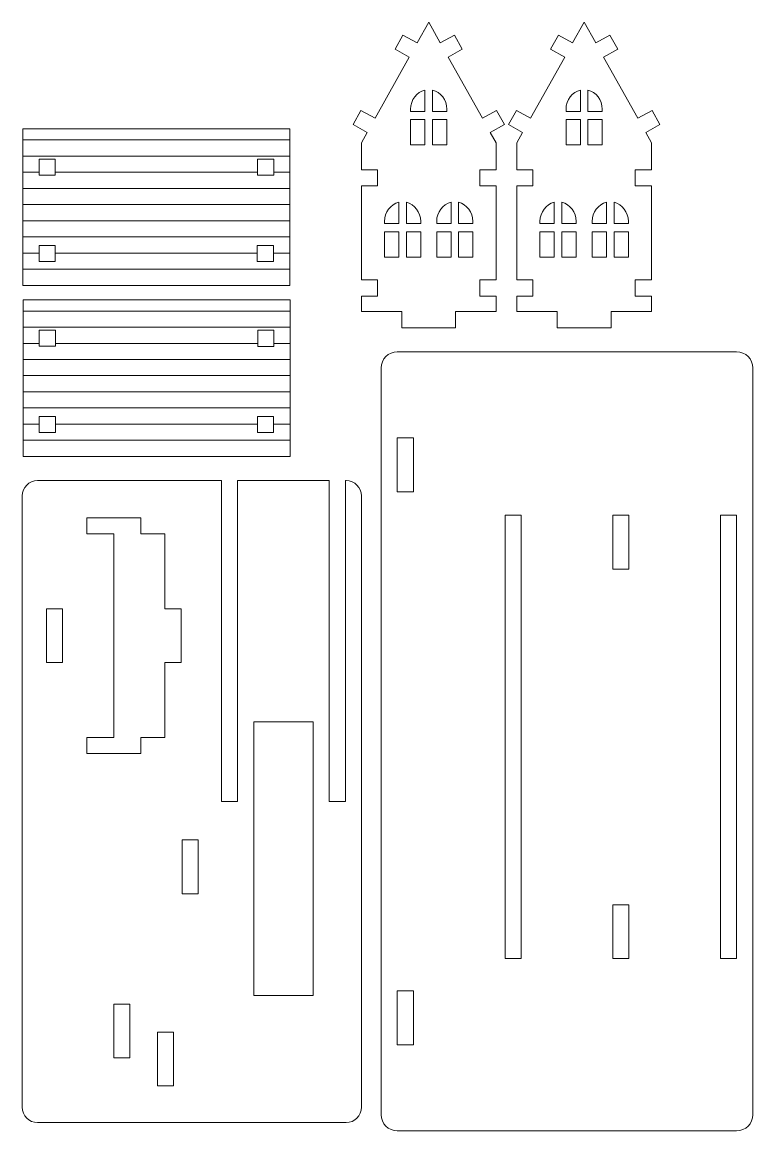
# Model space of a CAD drawing. Header units: centimetres. Extents: x -43.7 to 26.8, y -16.3 to 6.4.
# Drawn here: x 13.26 to 26.83, y -16.25 to 4.34 of the extents above; entities that cross this region are included whole.
import ezdxf

# ---------------------------------------------------------------- set-up
doc = ezdxf.new("R2010")
doc.units = ezdxf.units.CM
doc.header["$MEASUREMENT"] = 0
doc.layers.add('layer 1', color=7, linetype='Continuous')

msp = doc.modelspace()

# ---------------------------------------------------------------- linework, layer by layer
at = {"layer": 'layer 1', "color": 250, "lineweight": 9}
for points, knots in [([(20.30962, -1.03562), (20.30962, -1.03562), (19.55962, -1.03562), (19.55962, -1.03562), (19.55962, -1.03562), (19.55962, -1.03562), (19.55962, -0.7473), (19.55962, -0.7473), (19.55962, -0.7473), (19.55962, -0.7473), (19.85962, -0.7473), (19.85962, -0.7473), (19.85962, -0.7473), (19.85962, -0.7473), (19.85962, -0.4473), (19.85962, -0.4473), (19.85962, -0.4473), (19.85962, -0.4473), (19.55962, -0.4473), (19.55962, -0.4473), (19.55962, -0.4473), (19.55962, -0.4473), (19.55962, 1.30009), (19.55962, 1.30009), (19.55962, 1.30009), (19.55962, 1.30009), (19.85962, 1.30009), (19.85962, 1.30009), (19.85962, 1.30009), (19.85962, 1.30009), (19.85962, 1.60009), (19.85962, 1.60009), (19.85962, 1.60009), (19.85962, 1.60009), (19.55962, 1.60009), (19.55962, 1.60009), (19.55962, 1.60009), (19.55962, 1.60009), (19.55962, 2.10148), (19.55962, 2.10148), (19.55962, 2.10148), (19.55962, 2.10148), (19.66719, 2.29415), (19.66719, 2.29415), (19.66719, 2.29415), (19.66719, 2.29415), (19.40566, 2.43894), (19.40566, 2.43894), (19.40566, 2.43894), (19.40566, 2.43894), (19.55097, 2.7014), (19.55097, 2.7014), (19.55097, 2.7014), (19.55097, 2.7014), (19.8133, 2.55585), (19.8133, 2.55585), (19.8133, 2.55585), (19.8133, 2.55585), (20.44844, 3.69344), (20.44844, 3.69344), (20.44844, 3.69344), (20.44844, 3.69344), (20.18692, 3.83823), (20.18692, 3.83823), (20.18692, 3.83823), (20.18692, 3.83823), (20.33223, 4.10069), (20.33223, 4.10069), (20.33223, 4.10069), (20.33223, 4.10069), (20.59469, 3.95538), (20.59469, 3.95538), (20.59469, 3.95538), (20.59469, 3.95538), (20.80962, 4.34035), (20.80962, 4.34035), (20.80962, 4.34035), (20.80962, 4.34035), (21.02392, 3.95652), (21.02392, 3.95652), (21.02392, 3.95652), (21.02392, 3.95652), (21.28765, 4.10069), (21.28765, 4.10069), (21.28765, 4.10069), (21.28765, 4.10069), (21.43296, 3.83823), (21.43296, 3.83823), (21.43296, 3.83823), (21.43296, 3.83823), (21.17095, 3.69317), (21.17095, 3.69317), (21.17095, 3.69317), (21.17095, 3.69317), (21.80601, 2.55571), (21.80601, 2.55571), (21.80601, 2.55571), (21.80601, 2.55571), (22.06964, 2.7014), (22.06964, 2.7014), (22.06964, 2.7014), (22.06964, 2.7014), (22.21495, 2.43894), (22.21495, 2.43894), (22.21495, 2.43894), (22.21495, 2.43894), (21.95233, 2.29365), (21.95233, 2.29365), (21.95233, 2.29365), (21.95233, 2.29365), (22.05962, 2.10148), (22.05962, 2.10148), (22.05962, 2.10148), (22.05962, 2.10148), (22.05962, 1.60009), (22.05962, 1.60009), (22.05962, 1.60009), (22.05962, 1.60009), (21.75962, 1.60009), (21.75962, 1.60009), (21.75962, 1.60009), (21.75962, 1.60009), (21.75962, 1.30009), (21.75962, 1.30009), (21.75962, 1.30009), (21.75962, 1.30009), (22.05962, 1.30009), (22.05962, 1.30009), (22.05962, 1.30009), (22.05962, 1.30009), (22.05962, -0.4473), (22.05962, -0.4473), (22.05962, -0.4473), (22.05962, -0.4473), (21.75962, -0.4473), (21.75962, -0.4473), (21.75962, -0.4473), (21.75962, -0.4473), (21.75962, -0.7473), (21.75962, -0.7473), (21.75962, -0.7473), (21.75962, -0.7473), (22.05962, -0.7473), (22.05962, -0.7473), (22.05962, -0.7473), (22.05962, -0.7473), (22.05962, -1.03562), (22.05962, -1.03562), (22.05962, -1.03562), (22.05962, -1.03562), (21.30962, -1.03562), (21.30962, -1.03562), (21.30962, -1.03562), (21.30962, -1.03562), (21.30962, -1.33562), (21.30962, -1.33562), (21.30962, -1.33562), (21.30962, -1.33562), (20.30962, -1.33562), (20.30962, -1.33562), (20.30962, -1.33562), (20.30962, -1.33562), (20.30962, -1.03562), (20.30962, -1.03562)], [0, 0, 0, 0, 0.02380952, 0.02380952, 0.02380952, 0.02380952, 0.04761905, 0.04761905, 0.04761905, 0.04761905, 0.07142857, 0.07142857, 0.07142857, 0.07142857, 0.0952381, 0.0952381, 0.0952381, 0.0952381, 0.11904762, 0.11904762, 0.11904762, 0.11904762, 0.14285714, 0.14285714, 0.14285714, 0.14285714, 0.16666667, 0.16666667, 0.16666667, 0.16666667, 0.19047619, 0.19047619, 0.19047619, 0.19047619, 0.21428571, 0.21428571, 0.21428571, 0.21428571, 0.23809524, 0.23809524, 0.23809524, 0.23809524, 0.26190476, 0.26190476, 0.26190476, 0.26190476, 0.28571429, 0.28571429, 0.28571429, 0.28571429, 0.30952381, 0.30952381, 0.30952381, 0.30952381, 0.33333333, 0.33333333, 0.33333333, 0.33333333, 0.35714286, 0.35714286, 0.35714286, 0.35714286, 0.38095238, 0.38095238, 0.38095238, 0.38095238, 0.4047619, 0.4047619, 0.4047619, 0.4047619, 0.42857143, 0.42857143, 0.42857143, 0.42857143, 0.45238095, 0.45238095, 0.45238095, 0.45238095, 0.47619048, 0.47619048, 0.47619048, 0.47619048, 0.5, 0.5, 0.5, 0.5, 0.52380952, 0.52380952, 0.52380952, 0.52380952, 0.54761905, 0.54761905, 0.54761905, 0.54761905, 0.57142857, 0.57142857, 0.57142857, 0.57142857, 0.5952381, 0.5952381, 0.5952381, 0.5952381, 0.61904762, 0.61904762, 0.61904762, 0.61904762, 0.64285714, 0.64285714, 0.64285714, 0.64285714, 0.66666667, 0.66666667, 0.66666667, 0.66666667, 0.69047619, 0.69047619, 0.69047619, 0.69047619, 0.71428571, 0.71428571, 0.71428571, 0.71428571, 0.73809524, 0.73809524, 0.73809524, 0.73809524, 0.76190476, 0.76190476, 0.76190476, 0.76190476, 0.78571429, 0.78571429, 0.78571429, 0.78571429, 0.80952381, 0.80952381, 0.80952381, 0.80952381, 0.83333333, 0.83333333, 0.83333333, 0.83333333, 0.85714286, 0.85714286, 0.85714286, 0.85714286, 0.88095238, 0.88095238, 0.88095238, 0.88095238, 0.9047619, 0.9047619, 0.9047619, 0.9047619, 0.92857143, 0.92857143, 0.92857143, 0.92857143, 0.95238095, 0.95238095, 0.95238095, 0.95238095, 1, 1, 1, 1]), ([(23.19585, -1.03562), (23.19585, -1.03562), (22.44585, -1.03562), (22.44585, -1.03562), (22.44585, -1.03562), (22.44585, -1.03562), (22.44585, -0.7473), (22.44585, -0.7473), (22.44585, -0.7473), (22.44585, -0.7473), (22.74585, -0.7473), (22.74585, -0.7473), (22.74585, -0.7473), (22.74585, -0.7473), (22.74585, -0.4473), (22.74585, -0.4473), (22.74585, -0.4473), (22.74585, -0.4473), (22.44585, -0.4473), (22.44585, -0.4473), (22.44585, -0.4473), (22.44585, -0.4473), (22.44585, 1.30009), (22.44585, 1.30009), (22.44585, 1.30009), (22.44585, 1.30009), (22.74585, 1.30009), (22.74585, 1.30009), (22.74585, 1.30009), (22.74585, 1.30009), (22.74585, 1.60009), (22.74585, 1.60009), (22.74585, 1.60009), (22.74585, 1.60009), (22.44585, 1.60009), (22.44585, 1.60009), (22.44585, 1.60009), (22.44585, 1.60009), (22.44585, 2.10148), (22.44585, 2.10148), (22.44585, 2.10148), (22.44585, 2.10148), (22.55342, 2.29415), (22.55342, 2.29415), (22.55342, 2.29415), (22.55342, 2.29415), (22.29189, 2.43894), (22.29189, 2.43894), (22.29189, 2.43894), (22.29189, 2.43894), (22.4372, 2.7014), (22.4372, 2.7014), (22.4372, 2.7014), (22.4372, 2.7014), (22.69953, 2.55585), (22.69953, 2.55585), (22.69953, 2.55585), (22.69953, 2.55585), (23.33467, 3.69344), (23.33467, 3.69344), (23.33467, 3.69344), (23.33467, 3.69344), (23.07315, 3.83823), (23.07315, 3.83823), (23.07315, 3.83823), (23.07315, 3.83823), (23.21846, 4.10069), (23.21846, 4.10069), (23.21846, 4.10069), (23.21846, 4.10069), (23.48092, 3.95538), (23.48092, 3.95538), (23.48092, 3.95538), (23.48092, 3.95538), (23.69585, 4.34035), (23.69585, 4.34035), (23.69585, 4.34035), (23.69585, 4.34035), (23.91015, 3.95652), (23.91015, 3.95652), (23.91015, 3.95652), (23.91015, 3.95652), (24.17388, 4.10069), (24.17388, 4.10069), (24.17388, 4.10069), (24.17388, 4.10069), (24.31919, 3.83823), (24.31919, 3.83823), (24.31919, 3.83823), (24.31919, 3.83823), (24.05718, 3.69317), (24.05718, 3.69317), (24.05718, 3.69317), (24.05718, 3.69317), (24.69224, 2.55571), (24.69224, 2.55571), (24.69224, 2.55571), (24.69224, 2.55571), (24.95587, 2.7014), (24.95587, 2.7014), (24.95587, 2.7014), (24.95587, 2.7014), (25.10118, 2.43894), (25.10118, 2.43894), (25.10118, 2.43894), (25.10118, 2.43894), (24.83856, 2.29365), (24.83856, 2.29365), (24.83856, 2.29365), (24.83856, 2.29365), (24.94585, 2.10148), (24.94585, 2.10148), (24.94585, 2.10148), (24.94585, 2.10148), (24.94585, 1.60009), (24.94585, 1.60009), (24.94585, 1.60009), (24.94585, 1.60009), (24.64585, 1.60009), (24.64585, 1.60009), (24.64585, 1.60009), (24.64585, 1.60009), (24.64585, 1.30009), (24.64585, 1.30009), (24.64585, 1.30009), (24.64585, 1.30009), (24.94585, 1.30009), (24.94585, 1.30009), (24.94585, 1.30009), (24.94585, 1.30009), (24.94585, -0.4473), (24.94585, -0.4473), (24.94585, -0.4473), (24.94585, -0.4473), (24.64585, -0.4473), (24.64585, -0.4473), (24.64585, -0.4473), (24.64585, -0.4473), (24.64585, -0.7473), (24.64585, -0.7473), (24.64585, -0.7473), (24.64585, -0.7473), (24.94585, -0.7473), (24.94585, -0.7473), (24.94585, -0.7473), (24.94585, -0.7473), (24.94585, -1.03562), (24.94585, -1.03562), (24.94585, -1.03562), (24.94585, -1.03562), (24.19585, -1.03562), (24.19585, -1.03562), (24.19585, -1.03562), (24.19585, -1.03562), (24.19585, -1.33562), (24.19585, -1.33562), (24.19585, -1.33562), (24.19585, -1.33562), (23.19585, -1.33562), (23.19585, -1.33562), (23.19585, -1.33562), (23.19585, -1.33562), (23.19585, -1.03562), (23.19585, -1.03562)], [0, 0, 0, 0, 0.02380952, 0.02380952, 0.02380952, 0.02380952, 0.04761905, 0.04761905, 0.04761905, 0.04761905, 0.07142857, 0.07142857, 0.07142857, 0.07142857, 0.0952381, 0.0952381, 0.0952381, 0.0952381, 0.11904762, 0.11904762, 0.11904762, 0.11904762, 0.14285714, 0.14285714, 0.14285714, 0.14285714, 0.16666667, 0.16666667, 0.16666667, 0.16666667, 0.19047619, 0.19047619, 0.19047619, 0.19047619, 0.21428571, 0.21428571, 0.21428571, 0.21428571, 0.23809524, 0.23809524, 0.23809524, 0.23809524, 0.26190476, 0.26190476, 0.26190476, 0.26190476, 0.28571429, 0.28571429, 0.28571429, 0.28571429, 0.30952381, 0.30952381, 0.30952381, 0.30952381, 0.33333333, 0.33333333, 0.33333333, 0.33333333, 0.35714286, 0.35714286, 0.35714286, 0.35714286, 0.38095238, 0.38095238, 0.38095238, 0.38095238, 0.4047619, 0.4047619, 0.4047619, 0.4047619, 0.42857143, 0.42857143, 0.42857143, 0.42857143, 0.45238095, 0.45238095, 0.45238095, 0.45238095, 0.47619048, 0.47619048, 0.47619048, 0.47619048, 0.5, 0.5, 0.5, 0.5, 0.52380952, 0.52380952, 0.52380952, 0.52380952, 0.54761905, 0.54761905, 0.54761905, 0.54761905, 0.57142857, 0.57142857, 0.57142857, 0.57142857, 0.5952381, 0.5952381, 0.5952381, 0.5952381, 0.61904762, 0.61904762, 0.61904762, 0.61904762, 0.64285714, 0.64285714, 0.64285714, 0.64285714, 0.66666667, 0.66666667, 0.66666667, 0.66666667, 0.69047619, 0.69047619, 0.69047619, 0.69047619, 0.71428571, 0.71428571, 0.71428571, 0.71428571, 0.73809524, 0.73809524, 0.73809524, 0.73809524, 0.76190476, 0.76190476, 0.76190476, 0.76190476, 0.78571429, 0.78571429, 0.78571429, 0.78571429, 0.80952381, 0.80952381, 0.80952381, 0.80952381, 0.83333333, 0.83333333, 0.83333333, 0.83333333, 0.85714286, 0.85714286, 0.85714286, 0.85714286, 0.88095238, 0.88095238, 0.88095238, 0.88095238, 0.9047619, 0.9047619, 0.9047619, 0.9047619, 0.92857143, 0.92857143, 0.92857143, 0.92857143, 0.95238095, 0.95238095, 0.95238095, 0.95238095, 1, 1, 1, 1]), ([(20.73962, 3.07952), (20.5881, 3.04458), (20.4736, 2.89869), (20.4736, 2.72539), (20.4736, 2.72539), (20.4736, 2.72539), (20.4736, 2.68392), (20.4736, 2.68392), (20.4736, 2.68392), (20.4736, 2.68392), (20.73962, 2.68392), (20.73962, 2.68392), (20.73962, 2.68392), (20.73962, 2.68392), (20.73962, 3.07952), (20.73962, 3.07952)], [0, 0, 0, 0, 0.2, 0.2, 0.2, 0.2, 0.4, 0.4, 0.4, 0.4, 0.6, 0.6, 0.6, 0.6, 1, 1, 1, 1]), ([(21.14565, 2.68392), (21.14565, 2.68392), (21.14565, 2.72539), (21.14565, 2.72539), (21.14565, 2.72539), (21.14565, 2.89869), (21.03115, 3.04458), (20.87962, 3.07952), (20.87962, 3.07952), (20.87962, 3.07952), (20.87962, 2.68392), (20.87962, 2.68392), (20.87962, 2.68392), (20.87962, 2.68392), (21.14565, 2.68392), (21.14565, 2.68392)], [0, 0, 0, 0, 0.2, 0.2, 0.2, 0.2, 0.4, 0.4, 0.4, 0.4, 0.6, 0.6, 0.6, 0.6, 1, 1, 1, 1]), ([(23.62585, 3.07952), (23.47433, 3.04458), (23.35983, 2.89869), (23.35983, 2.72539), (23.35983, 2.72539), (23.35983, 2.72539), (23.35983, 2.68392), (23.35983, 2.68392), (23.35983, 2.68392), (23.35983, 2.68392), (23.62585, 2.68392), (23.62585, 2.68392), (23.62585, 2.68392), (23.62585, 2.68392), (23.62585, 3.07952), (23.62585, 3.07952)], [0, 0, 0, 0, 0.2, 0.2, 0.2, 0.2, 0.4, 0.4, 0.4, 0.4, 0.6, 0.6, 0.6, 0.6, 1, 1, 1, 1]), ([(24.03188, 2.68392), (24.03188, 2.68392), (24.03188, 2.72539), (24.03188, 2.72539), (24.03188, 2.72539), (24.03188, 2.89869), (23.91738, 3.04458), (23.76585, 3.07952), (23.76585, 3.07952), (23.76585, 3.07952), (23.76585, 2.68392), (23.76585, 2.68392), (23.76585, 2.68392), (23.76585, 2.68392), (24.03188, 2.68392), (24.03188, 2.68392)], [0, 0, 0, 0, 0.2, 0.2, 0.2, 0.2, 0.4, 0.4, 0.4, 0.4, 0.6, 0.6, 0.6, 0.6, 1, 1, 1, 1]), ([(20.4736, 2.53307), (20.4736, 2.53307), (20.4736, 2.0611), (20.4736, 2.0611), (20.4736, 2.0611), (20.4736, 2.0611), (20.73962, 2.0611), (20.73962, 2.0611), (20.73962, 2.0611), (20.73962, 2.0611), (20.73962, 2.53307), (20.73962, 2.53307), (20.73962, 2.53307), (20.73962, 2.53307), (20.4736, 2.53307), (20.4736, 2.53307)], [0, 0, 0, 0, 0.2, 0.2, 0.2, 0.2, 0.4, 0.4, 0.4, 0.4, 0.6, 0.6, 0.6, 0.6, 1, 1, 1, 1]), ([(20.87962, 2.0611), (20.87962, 2.0611), (21.14565, 2.0611), (21.14565, 2.0611), (21.14565, 2.0611), (21.14565, 2.0611), (21.14565, 2.53307), (21.14565, 2.53307), (21.14565, 2.53307), (21.14565, 2.53307), (20.87962, 2.53307), (20.87962, 2.53307), (20.87962, 2.53307), (20.87962, 2.53307), (20.87962, 2.0611), (20.87962, 2.0611)], [0, 0, 0, 0, 0.2, 0.2, 0.2, 0.2, 0.4, 0.4, 0.4, 0.4, 0.6, 0.6, 0.6, 0.6, 1, 1, 1, 1]), ([(23.35983, 2.53307), (23.35983, 2.53307), (23.35983, 2.0611), (23.35983, 2.0611), (23.35983, 2.0611), (23.35983, 2.0611), (23.62585, 2.0611), (23.62585, 2.0611), (23.62585, 2.0611), (23.62585, 2.0611), (23.62585, 2.53307), (23.62585, 2.53307), (23.62585, 2.53307), (23.62585, 2.53307), (23.35983, 2.53307), (23.35983, 2.53307)], [0, 0, 0, 0, 0.2, 0.2, 0.2, 0.2, 0.4, 0.4, 0.4, 0.4, 0.6, 0.6, 0.6, 0.6, 1, 1, 1, 1]), ([(23.76585, 2.0611), (23.76585, 2.0611), (24.03188, 2.0611), (24.03188, 2.0611), (24.03188, 2.0611), (24.03188, 2.0611), (24.03188, 2.53307), (24.03188, 2.53307), (24.03188, 2.53307), (24.03188, 2.53307), (23.76585, 2.53307), (23.76585, 2.53307), (23.76585, 2.53307), (23.76585, 2.53307), (23.76585, 2.0611), (23.76585, 2.0611)], [0, 0, 0, 0, 0.2, 0.2, 0.2, 0.2, 0.4, 0.4, 0.4, 0.4, 0.6, 0.6, 0.6, 0.6, 1, 1, 1, 1]), ([(13.27713, 2.36059), (13.27713, 2.36059), (18.23232, 2.36059), (18.23232, 2.36059), (18.23232, 2.36059), (18.23232, 2.36059), (18.23229, -0.54789), (18.23229, -0.54789), (18.23229, -0.54789), (18.23229, -0.54789), (13.2771, -0.54789), (13.2771, -0.54789), (13.2771, -0.54789), (13.2771, -0.54789), (13.27713, 2.36059), (13.27713, 2.36059)], [0, 0, 0, 0, 0.2, 0.2, 0.2, 0.2, 0.4, 0.4, 0.4, 0.4, 0.6, 0.6, 0.6, 0.6, 1, 1, 1, 1]), ([(13.8771, 1.49736), (13.8771, 1.49736), (13.5771, 1.49736), (13.5771, 1.49736), (13.5771, 1.49736), (13.5771, 1.49736), (13.5771, 1.79736), (13.5771, 1.79736), (13.5771, 1.79736), (13.5771, 1.79736), (13.8771, 1.79736), (13.8771, 1.79736), (13.8771, 1.79736), (13.8771, 1.79736), (13.8771, 1.49736), (13.8771, 1.49736)], [0, 0, 0, 0, 0.2, 0.2, 0.2, 0.2, 0.4, 0.4, 0.4, 0.4, 0.6, 0.6, 0.6, 0.6, 1, 1, 1, 1]), ([(17.93431, 1.4963), (17.93431, 1.4963), (17.63431, 1.4963), (17.63431, 1.4963), (17.63431, 1.4963), (17.63431, 1.4963), (17.63431, 1.7963), (17.63431, 1.7963), (17.63431, 1.7963), (17.63431, 1.7963), (17.93431, 1.7963), (17.93431, 1.7963), (17.93431, 1.7963), (17.93431, 1.7963), (17.93431, 1.4963), (17.93431, 1.4963)], [0, 0, 0, 0, 0.2, 0.2, 0.2, 0.2, 0.4, 0.4, 0.4, 0.4, 0.6, 0.6, 0.6, 0.6, 1, 1, 1, 1]), ([(20.25525, 0.99467), (20.10373, 0.95973), (19.98923, 0.81384), (19.98923, 0.64054), (19.98923, 0.64054), (19.98923, 0.64054), (19.98923, 0.59907), (19.98923, 0.59907), (19.98923, 0.59907), (19.98923, 0.59907), (20.25525, 0.59907), (20.25525, 0.59907), (20.25525, 0.59907), (20.25525, 0.59907), (20.25525, 0.99467), (20.25525, 0.99467)], [0, 0, 0, 0, 0.2, 0.2, 0.2, 0.2, 0.4, 0.4, 0.4, 0.4, 0.6, 0.6, 0.6, 0.6, 1, 1, 1, 1]), ([(20.66128, 0.59907), (20.66128, 0.59907), (20.66128, 0.64054), (20.66128, 0.64054), (20.66128, 0.64054), (20.66128, 0.81384), (20.54678, 0.95973), (20.39525, 0.99467), (20.39525, 0.99467), (20.39525, 0.99467), (20.39525, 0.59907), (20.39525, 0.59907), (20.39525, 0.59907), (20.39525, 0.59907), (20.66128, 0.59907), (20.66128, 0.59907)], [0, 0, 0, 0, 0.2, 0.2, 0.2, 0.2, 0.4, 0.4, 0.4, 0.4, 0.6, 0.6, 0.6, 0.6, 1, 1, 1, 1]), ([(21.22398, 0.99467), (21.07246, 0.95973), (20.95796, 0.81384), (20.95796, 0.64054), (20.95796, 0.64054), (20.95796, 0.64054), (20.95796, 0.59907), (20.95796, 0.59907), (20.95796, 0.59907), (20.95796, 0.59907), (21.22398, 0.59907), (21.22398, 0.59907), (21.22398, 0.59907), (21.22398, 0.59907), (21.22398, 0.99467), (21.22398, 0.99467)], [0, 0, 0, 0, 0.2, 0.2, 0.2, 0.2, 0.4, 0.4, 0.4, 0.4, 0.6, 0.6, 0.6, 0.6, 1, 1, 1, 1]), ([(21.63001, 0.59907), (21.63001, 0.59907), (21.63001, 0.64054), (21.63001, 0.64054), (21.63001, 0.64054), (21.63001, 0.81384), (21.51551, 0.95973), (21.36398, 0.99467), (21.36398, 0.99467), (21.36398, 0.99467), (21.36398, 0.59907), (21.36398, 0.59907), (21.36398, 0.59907), (21.36398, 0.59907), (21.63001, 0.59907), (21.63001, 0.59907)], [0, 0, 0, 0, 0.2, 0.2, 0.2, 0.2, 0.4, 0.4, 0.4, 0.4, 0.6, 0.6, 0.6, 0.6, 1, 1, 1, 1]), ([(23.14148, 0.99467), (22.98996, 0.95973), (22.87546, 0.81384), (22.87546, 0.64054), (22.87546, 0.64054), (22.87546, 0.64054), (22.87546, 0.59907), (22.87546, 0.59907), (22.87546, 0.59907), (22.87546, 0.59907), (23.14148, 0.59907), (23.14148, 0.59907), (23.14148, 0.59907), (23.14148, 0.59907), (23.14148, 0.99467), (23.14148, 0.99467)], [0, 0, 0, 0, 0.2, 0.2, 0.2, 0.2, 0.4, 0.4, 0.4, 0.4, 0.6, 0.6, 0.6, 0.6, 1, 1, 1, 1]), ([(23.54751, 0.59907), (23.54751, 0.59907), (23.54751, 0.64054), (23.54751, 0.64054), (23.54751, 0.64054), (23.54751, 0.81384), (23.43301, 0.95973), (23.28148, 0.99467), (23.28148, 0.99467), (23.28148, 0.99467), (23.28148, 0.59907), (23.28148, 0.59907), (23.28148, 0.59907), (23.28148, 0.59907), (23.54751, 0.59907), (23.54751, 0.59907)], [0, 0, 0, 0, 0.2, 0.2, 0.2, 0.2, 0.4, 0.4, 0.4, 0.4, 0.6, 0.6, 0.6, 0.6, 1, 1, 1, 1]), ([(24.11021, 0.99467), (23.95869, 0.95973), (23.84419, 0.81384), (23.84419, 0.64054), (23.84419, 0.64054), (23.84419, 0.64054), (23.84419, 0.59907), (23.84419, 0.59907), (23.84419, 0.59907), (23.84419, 0.59907), (24.11021, 0.59907), (24.11021, 0.59907), (24.11021, 0.59907), (24.11021, 0.59907), (24.11021, 0.99467), (24.11021, 0.99467)], [0, 0, 0, 0, 0.2, 0.2, 0.2, 0.2, 0.4, 0.4, 0.4, 0.4, 0.6, 0.6, 0.6, 0.6, 1, 1, 1, 1]), ([(24.51624, 0.59907), (24.51624, 0.59907), (24.51624, 0.64054), (24.51624, 0.64054), (24.51624, 0.64054), (24.51624, 0.81384), (24.40174, 0.95973), (24.25021, 0.99467), (24.25021, 0.99467), (24.25021, 0.99467), (24.25021, 0.59907), (24.25021, 0.59907), (24.25021, 0.59907), (24.25021, 0.59907), (24.51624, 0.59907), (24.51624, 0.59907)], [0, 0, 0, 0, 0.2, 0.2, 0.2, 0.2, 0.4, 0.4, 0.4, 0.4, 0.6, 0.6, 0.6, 0.6, 1, 1, 1, 1]), ([(19.98923, 0.44822), (19.98923, 0.44822), (19.98923, -0.02375), (19.98923, -0.02375), (19.98923, -0.02375), (19.98923, -0.02375), (20.25525, -0.02375), (20.25525, -0.02375), (20.25525, -0.02375), (20.25525, -0.02375), (20.25525, 0.44822), (20.25525, 0.44822), (20.25525, 0.44822), (20.25525, 0.44822), (19.98923, 0.44822), (19.98923, 0.44822)], [0, 0, 0, 0, 0.2, 0.2, 0.2, 0.2, 0.4, 0.4, 0.4, 0.4, 0.6, 0.6, 0.6, 0.6, 1, 1, 1, 1]), ([(20.39525, -0.02375), (20.39525, -0.02375), (20.66128, -0.02375), (20.66128, -0.02375), (20.66128, -0.02375), (20.66128, -0.02375), (20.66128, 0.44822), (20.66128, 0.44822), (20.66128, 0.44822), (20.66128, 0.44822), (20.39525, 0.44822), (20.39525, 0.44822), (20.39525, 0.44822), (20.39525, 0.44822), (20.39525, -0.02375), (20.39525, -0.02375)], [0, 0, 0, 0, 0.2, 0.2, 0.2, 0.2, 0.4, 0.4, 0.4, 0.4, 0.6, 0.6, 0.6, 0.6, 1, 1, 1, 1]), ([(20.95796, 0.44822), (20.95796, 0.44822), (20.95796, -0.02375), (20.95796, -0.02375), (20.95796, -0.02375), (20.95796, -0.02375), (21.22398, -0.02375), (21.22398, -0.02375), (21.22398, -0.02375), (21.22398, -0.02375), (21.22398, 0.44822), (21.22398, 0.44822), (21.22398, 0.44822), (21.22398, 0.44822), (20.95796, 0.44822), (20.95796, 0.44822)], [0, 0, 0, 0, 0.2, 0.2, 0.2, 0.2, 0.4, 0.4, 0.4, 0.4, 0.6, 0.6, 0.6, 0.6, 1, 1, 1, 1]), ([(21.36398, -0.02375), (21.36398, -0.02375), (21.63001, -0.02375), (21.63001, -0.02375), (21.63001, -0.02375), (21.63001, -0.02375), (21.63001, 0.44822), (21.63001, 0.44822), (21.63001, 0.44822), (21.63001, 0.44822), (21.36398, 0.44822), (21.36398, 0.44822), (21.36398, 0.44822), (21.36398, 0.44822), (21.36398, -0.02375), (21.36398, -0.02375)], [0, 0, 0, 0, 0.2, 0.2, 0.2, 0.2, 0.4, 0.4, 0.4, 0.4, 0.6, 0.6, 0.6, 0.6, 1, 1, 1, 1]), ([(22.87546, 0.44822), (22.87546, 0.44822), (22.87546, -0.02375), (22.87546, -0.02375), (22.87546, -0.02375), (22.87546, -0.02375), (23.14148, -0.02375), (23.14148, -0.02375), (23.14148, -0.02375), (23.14148, -0.02375), (23.14148, 0.44822), (23.14148, 0.44822), (23.14148, 0.44822), (23.14148, 0.44822), (22.87546, 0.44822), (22.87546, 0.44822)], [0, 0, 0, 0, 0.2, 0.2, 0.2, 0.2, 0.4, 0.4, 0.4, 0.4, 0.6, 0.6, 0.6, 0.6, 1, 1, 1, 1]), ([(23.28148, -0.02375), (23.28148, -0.02375), (23.54751, -0.02375), (23.54751, -0.02375), (23.54751, -0.02375), (23.54751, -0.02375), (23.54751, 0.44822), (23.54751, 0.44822), (23.54751, 0.44822), (23.54751, 0.44822), (23.28148, 0.44822), (23.28148, 0.44822), (23.28148, 0.44822), (23.28148, 0.44822), (23.28148, -0.02375), (23.28148, -0.02375)], [0, 0, 0, 0, 0.2, 0.2, 0.2, 0.2, 0.4, 0.4, 0.4, 0.4, 0.6, 0.6, 0.6, 0.6, 1, 1, 1, 1]), ([(23.84419, 0.44822), (23.84419, 0.44822), (23.84419, -0.02375), (23.84419, -0.02375), (23.84419, -0.02375), (23.84419, -0.02375), (24.11021, -0.02375), (24.11021, -0.02375), (24.11021, -0.02375), (24.11021, -0.02375), (24.11021, 0.44822), (24.11021, 0.44822), (24.11021, 0.44822), (24.11021, 0.44822), (23.84419, 0.44822), (23.84419, 0.44822)], [0, 0, 0, 0, 0.2, 0.2, 0.2, 0.2, 0.4, 0.4, 0.4, 0.4, 0.6, 0.6, 0.6, 0.6, 1, 1, 1, 1]), ([(24.25021, -0.02375), (24.25021, -0.02375), (24.51624, -0.02375), (24.51624, -0.02375), (24.51624, -0.02375), (24.51624, -0.02375), (24.51624, 0.44822), (24.51624, 0.44822), (24.51624, 0.44822), (24.51624, 0.44822), (24.25021, 0.44822), (24.25021, 0.44822), (24.25021, 0.44822), (24.25021, 0.44822), (24.25021, -0.02375), (24.25021, -0.02375)], [0, 0, 0, 0, 0.2, 0.2, 0.2, 0.2, 0.4, 0.4, 0.4, 0.4, 0.6, 0.6, 0.6, 0.6, 1, 1, 1, 1]), ([(13.87708, -0.10561), (13.87708, -0.10561), (13.57708, -0.10561), (13.57708, -0.10561), (13.57708, -0.10561), (13.57708, -0.10561), (13.57708, 0.19439), (13.57708, 0.19439), (13.57708, 0.19439), (13.57708, 0.19439), (13.87708, 0.19439), (13.87708, 0.19439), (13.87708, 0.19439), (13.87708, 0.19439), (13.87708, -0.10561), (13.87708, -0.10561)], [0, 0, 0, 0, 0.2, 0.2, 0.2, 0.2, 0.4, 0.4, 0.4, 0.4, 0.6, 0.6, 0.6, 0.6, 1, 1, 1, 1]), ([(17.92618, -0.10667), (17.92618, -0.10667), (17.62618, -0.10667), (17.62618, -0.10667), (17.62618, -0.10667), (17.62618, -0.10667), (17.62618, 0.19333), (17.62618, 0.19333), (17.62618, 0.19333), (17.62618, 0.19333), (17.92618, 0.19333), (17.92618, 0.19333), (17.92618, 0.19333), (17.92618, 0.19333), (17.92618, -0.10667), (17.92618, -0.10667)], [0, 0, 0, 0, 0.2, 0.2, 0.2, 0.2, 0.4, 0.4, 0.4, 0.4, 0.6, 0.6, 0.6, 0.6, 1, 1, 1, 1]), ([(13.27974, -0.81659), (13.27974, -0.81659), (18.23493, -0.81659), (18.23493, -0.81659), (18.23493, -0.81659), (18.23493, -0.81659), (18.2349, -3.72507), (18.2349, -3.72507), (18.2349, -3.72507), (18.2349, -3.72507), (13.27971, -3.72507), (13.27971, -3.72507), (13.27971, -3.72507), (13.27971, -3.72507), (13.27974, -0.81659), (13.27974, -0.81659)], [0, 0, 0, 0, 0.2, 0.2, 0.2, 0.2, 0.4, 0.4, 0.4, 0.4, 0.6, 0.6, 0.6, 0.6, 1, 1, 1, 1]), ([(13.87971, -1.67982), (13.87971, -1.67982), (13.57971, -1.67982), (13.57971, -1.67982), (13.57971, -1.67982), (13.57971, -1.67982), (13.57971, -1.37982), (13.57971, -1.37982), (13.57971, -1.37982), (13.57971, -1.37982), (13.87971, -1.37982), (13.87971, -1.37982), (13.87971, -1.37982), (13.87971, -1.37982), (13.87971, -1.67982), (13.87971, -1.67982)], [0, 0, 0, 0, 0.2, 0.2, 0.2, 0.2, 0.4, 0.4, 0.4, 0.4, 0.6, 0.6, 0.6, 0.6, 1, 1, 1, 1]), ([(17.93692, -1.68088), (17.93692, -1.68088), (17.63692, -1.68088), (17.63692, -1.68088), (17.63692, -1.68088), (17.63692, -1.68088), (17.63692, -1.38088), (17.63692, -1.38088), (17.63692, -1.38088), (17.63692, -1.38088), (17.93692, -1.38088), (17.93692, -1.38088), (17.93692, -1.38088), (17.93692, -1.38088), (17.93692, -1.68088), (17.93692, -1.68088)], [0, 0, 0, 0, 0.2, 0.2, 0.2, 0.2, 0.4, 0.4, 0.4, 0.4, 0.6, 0.6, 0.6, 0.6, 1, 1, 1, 1]), ([(26.82721, -2.08264), (26.82721, -2.08264), (26.82721, -15.9517), (26.82721, -15.9517), (26.82721, -15.9517), (26.82721, -16.1167), (26.6922, -16.2517), (26.52722, -16.2517), (26.52722, -16.2517), (26.52722, -16.2517), (20.2272, -16.2517), (20.2272, -16.2517), (20.2272, -16.2517), (20.06222, -16.2517), (19.92721, -16.1167), (19.92721, -15.9517), (19.92721, -15.9517), (19.92721, -15.9517), (19.92721, -2.08264), (19.92721, -2.08264), (19.92721, -2.08264), (19.92721, -1.91764), (20.06222, -1.78264), (20.2272, -1.78264), (20.2272, -1.78264), (20.2272, -1.78264), (26.52722, -1.78264), (26.52722, -1.78264), (26.52722, -1.78264), (26.6922, -1.78264), (26.82721, -1.91764), (26.82721, -2.08264)], [0, 0, 0, 0, 0.11111111, 0.11111111, 0.11111111, 0.11111111, 0.22222222, 0.22222222, 0.22222222, 0.22222222, 0.33333333, 0.33333333, 0.33333333, 0.33333333, 0.44444444, 0.44444444, 0.44444444, 0.44444444, 0.55555556, 0.55555556, 0.55555556, 0.55555556, 0.66666667, 0.66666667, 0.66666667, 0.66666667, 0.77777778, 0.77777778, 0.77777778, 0.77777778, 1, 1, 1, 1]), ([(13.87969, -3.28279), (13.87969, -3.28279), (13.57969, -3.28279), (13.57969, -3.28279), (13.57969, -3.28279), (13.57969, -3.28279), (13.57969, -2.98279), (13.57969, -2.98279), (13.57969, -2.98279), (13.57969, -2.98279), (13.87969, -2.98279), (13.87969, -2.98279), (13.87969, -2.98279), (13.87969, -2.98279), (13.87969, -3.28279), (13.87969, -3.28279)], [0, 0, 0, 0, 0.2, 0.2, 0.2, 0.2, 0.4, 0.4, 0.4, 0.4, 0.6, 0.6, 0.6, 0.6, 1, 1, 1, 1]), ([(17.92879, -3.28385), (17.92879, -3.28385), (17.62879, -3.28385), (17.62879, -3.28385), (17.62879, -3.28385), (17.62879, -3.28385), (17.62879, -2.98385), (17.62879, -2.98385), (17.62879, -2.98385), (17.62879, -2.98385), (17.92879, -2.98385), (17.92879, -2.98385), (17.92879, -2.98385), (17.92879, -2.98385), (17.92879, -3.28385), (17.92879, -3.28385)], [0, 0, 0, 0, 0.2, 0.2, 0.2, 0.2, 0.4, 0.4, 0.4, 0.4, 0.6, 0.6, 0.6, 0.6, 1, 1, 1, 1]), ([(20.52721, -3.38264), (20.52721, -3.38264), (20.52721, -4.38264), (20.52721, -4.38264), (20.52721, -4.38264), (20.52721, -4.38264), (20.22721, -4.38264), (20.22721, -4.38264), (20.22721, -4.38264), (20.22721, -4.38264), (20.22721, -3.38264), (20.22721, -3.38264), (20.22721, -3.38264), (20.22721, -3.38264), (20.52721, -3.38264), (20.52721, -3.38264)], [0, 0, 0, 0, 0.2, 0.2, 0.2, 0.2, 0.4, 0.4, 0.4, 0.4, 0.6, 0.6, 0.6, 0.6, 1, 1, 1, 1]), ([(19.26277, -4.17305), (19.26277, -4.17305), (19.27641, -4.17305), (19.27641, -4.17305), (19.27641, -4.17305), (19.43391, -4.17305), (19.56277, -4.30191), (19.56277, -4.45941), (19.56277, -4.45941), (19.56277, -4.45941), (19.56277, -15.81174), (19.56277, -15.81174), (19.56277, -15.81174), (19.56277, -15.96924), (19.43391, -16.0981), (19.27641, -16.0981), (19.27641, -16.0981), (19.27641, -16.0981), (13.54913, -16.0981), (13.54913, -16.0981), (13.54913, -16.0981), (13.39163, -16.0981), (13.26277, -15.96924), (13.26277, -15.81174), (13.26277, -15.81174), (13.26277, -15.81174), (13.26277, -4.45941), (13.26277, -4.45941), (13.26277, -4.45941), (13.26277, -4.30191), (13.39163, -4.17305), (13.54913, -4.17305), (13.54913, -4.17305), (13.54913, -4.17305), (16.96277, -4.17305), (16.96277, -4.17305), (16.96277, -4.17305), (16.96277, -4.17305), (16.96277, -10.13557), (16.96277, -10.13557), (16.96277, -10.13557), (16.96277, -10.13557), (17.26277, -10.13557), (17.26277, -10.13557), (17.26277, -10.13557), (17.26277, -10.13557), (17.26277, -4.17305), (17.26277, -4.17305), (17.26277, -4.17305), (17.26277, -4.17305), (18.96277, -4.17305), (18.96277, -4.17305), (18.96277, -4.17305), (18.96277, -4.17305), (18.96277, -10.13557), (18.96277, -10.13557), (18.96277, -10.13557), (18.96277, -10.13557), (19.26277, -10.13557), (19.26277, -10.13557), (19.26277, -10.13557), (19.26277, -10.13557), (19.26277, -4.17305), (19.26277, -4.17305)], [0, 0, 0, 0, 0.05882353, 0.05882353, 0.05882353, 0.05882353, 0.11764706, 0.11764706, 0.11764706, 0.11764706, 0.17647059, 0.17647059, 0.17647059, 0.17647059, 0.23529412, 0.23529412, 0.23529412, 0.23529412, 0.29411765, 0.29411765, 0.29411765, 0.29411765, 0.35294118, 0.35294118, 0.35294118, 0.35294118, 0.41176471, 0.41176471, 0.41176471, 0.41176471, 0.47058824, 0.47058824, 0.47058824, 0.47058824, 0.52941176, 0.52941176, 0.52941176, 0.52941176, 0.58823529, 0.58823529, 0.58823529, 0.58823529, 0.64705882, 0.64705882, 0.64705882, 0.64705882, 0.70588235, 0.70588235, 0.70588235, 0.70588235, 0.76470588, 0.76470588, 0.76470588, 0.76470588, 0.82352941, 0.82352941, 0.82352941, 0.82352941, 0.88235294, 0.88235294, 0.88235294, 0.88235294, 1, 1, 1, 1]), ([(14.96277, -5.16302), (14.96277, -5.16302), (14.46277, -5.16302), (14.46277, -5.16302), (14.46277, -5.16302), (14.46277, -5.16302), (14.46277, -4.86302), (14.46277, -4.86302), (14.46277, -4.86302), (14.46277, -4.86302), (15.46277, -4.86302), (15.46277, -4.86302), (15.46277, -4.86302), (15.46277, -4.86302), (15.46277, -5.16302), (15.46277, -5.16302), (15.46277, -5.16302), (15.46277, -5.16302), (15.9128, -5.16302), (15.9128, -5.16302), (15.9128, -5.16302), (15.9128, -5.16302), (15.9128, -6.55371), (15.9128, -6.55371), (15.9128, -6.55371), (15.9128, -6.55371), (16.2128, -6.55371), (16.2128, -6.55371), (16.2128, -6.55371), (16.2128, -6.55371), (16.2128, -7.55371), (16.2128, -7.55371), (16.2128, -7.55371), (16.2128, -7.55371), (15.9128, -7.55371), (15.9128, -7.55371), (15.9128, -7.55371), (15.9128, -7.55371), (15.9128, -8.94452), (15.9128, -8.94452), (15.9128, -8.94452), (15.9128, -8.94452), (15.46277, -8.94452), (15.46277, -8.94452), (15.46277, -8.94452), (15.46277, -8.94452), (15.46277, -9.24452), (15.46277, -9.24452), (15.46277, -9.24452), (15.46277, -9.24452), (14.46277, -9.24452), (14.46277, -9.24452), (14.46277, -9.24452), (14.46277, -9.24452), (14.46277, -8.94452), (14.46277, -8.94452), (14.46277, -8.94452), (14.46277, -8.94452), (14.96277, -8.94452), (14.96277, -8.94452), (14.96277, -8.94452), (14.96277, -8.94452), (14.96277, -5.16302), (14.96277, -5.16302)], [0, 0, 0, 0, 0.05882353, 0.05882353, 0.05882353, 0.05882353, 0.11764706, 0.11764706, 0.11764706, 0.11764706, 0.17647059, 0.17647059, 0.17647059, 0.17647059, 0.23529412, 0.23529412, 0.23529412, 0.23529412, 0.29411765, 0.29411765, 0.29411765, 0.29411765, 0.35294118, 0.35294118, 0.35294118, 0.35294118, 0.41176471, 0.41176471, 0.41176471, 0.41176471, 0.47058824, 0.47058824, 0.47058824, 0.47058824, 0.52941176, 0.52941176, 0.52941176, 0.52941176, 0.58823529, 0.58823529, 0.58823529, 0.58823529, 0.64705882, 0.64705882, 0.64705882, 0.64705882, 0.70588235, 0.70588235, 0.70588235, 0.70588235, 0.76470588, 0.76470588, 0.76470588, 0.76470588, 0.82352941, 0.82352941, 0.82352941, 0.82352941, 0.88235294, 0.88235294, 0.88235294, 0.88235294, 1, 1, 1, 1]), ([(22.52721, -4.8167), (22.52721, -4.8167), (22.52721, -13.05341), (22.52721, -13.05341), (22.52721, -13.05341), (22.52721, -13.05341), (22.22721, -13.05341), (22.22721, -13.05341), (22.22721, -13.05341), (22.22721, -13.05341), (22.22721, -4.8167), (22.22721, -4.8167), (22.22721, -4.8167), (22.22721, -4.8167), (22.52721, -4.8167), (22.52721, -4.8167)], [0, 0, 0, 0, 0.2, 0.2, 0.2, 0.2, 0.4, 0.4, 0.4, 0.4, 0.6, 0.6, 0.6, 0.6, 1, 1, 1, 1]), ([(24.52721, -4.8167), (24.52721, -4.8167), (24.52721, -5.8167), (24.52721, -5.8167), (24.52721, -5.8167), (24.52721, -5.8167), (24.22721, -5.8167), (24.22721, -5.8167), (24.22721, -5.8167), (24.22721, -5.8167), (24.22721, -4.8167), (24.22721, -4.8167), (24.22721, -4.8167), (24.22721, -4.8167), (24.52721, -4.8167), (24.52721, -4.8167)], [0, 0, 0, 0, 0.2, 0.2, 0.2, 0.2, 0.4, 0.4, 0.4, 0.4, 0.6, 0.6, 0.6, 0.6, 1, 1, 1, 1]), ([(26.52721, -4.8167), (26.52721, -4.8167), (26.52721, -13.05341), (26.52721, -13.05341), (26.52721, -13.05341), (26.52721, -13.05341), (26.22721, -13.05341), (26.22721, -13.05341), (26.22721, -13.05341), (26.22721, -13.05341), (26.22721, -4.8167), (26.22721, -4.8167), (26.22721, -4.8167), (26.22721, -4.8167), (26.52721, -4.8167), (26.52721, -4.8167)], [0, 0, 0, 0, 0.2, 0.2, 0.2, 0.2, 0.4, 0.4, 0.4, 0.4, 0.6, 0.6, 0.6, 0.6, 1, 1, 1, 1]), ([(14.0128, -6.55371), (14.0128, -6.55371), (14.0128, -7.55371), (14.0128, -7.55371), (14.0128, -7.55371), (14.0128, -7.55371), (13.7128, -7.55371), (13.7128, -7.55371), (13.7128, -7.55371), (13.7128, -7.55371), (13.7128, -6.55371), (13.7128, -6.55371), (13.7128, -6.55371), (13.7128, -6.55371), (14.0128, -6.55371), (14.0128, -6.55371)], [0, 0, 0, 0, 0.2, 0.2, 0.2, 0.2, 0.4, 0.4, 0.4, 0.4, 0.6, 0.6, 0.6, 0.6, 1, 1, 1, 1]), ([(18.66277, -13.73648), (18.66277, -13.73648), (18.66277, -8.65648), (18.66277, -8.65648), (18.66277, -8.65648), (18.66277, -8.65648), (17.56277, -8.65648), (17.56277, -8.65648), (17.56277, -8.65648), (17.56277, -8.65648), (17.56277, -13.73648), (17.56277, -13.73648), (17.56277, -13.73648), (17.56277, -13.73648), (18.66277, -13.73648), (18.66277, -13.73648)], [0, 0, 0, 0, 0.2, 0.2, 0.2, 0.2, 0.4, 0.4, 0.4, 0.4, 0.6, 0.6, 0.6, 0.6, 1, 1, 1, 1]), ([(16.53126, -10.84952), (16.53126, -10.84952), (16.53126, -11.84952), (16.53126, -11.84952), (16.53126, -11.84952), (16.53126, -11.84952), (16.23126, -11.84952), (16.23126, -11.84952), (16.23126, -11.84952), (16.23126, -11.84952), (16.23126, -10.84952), (16.23126, -10.84952), (16.23126, -10.84952), (16.23126, -10.84952), (16.53126, -10.84952), (16.53126, -10.84952)], [0, 0, 0, 0, 0.2, 0.2, 0.2, 0.2, 0.4, 0.4, 0.4, 0.4, 0.6, 0.6, 0.6, 0.6, 1, 1, 1, 1]), ([(24.52721, -12.05341), (24.52721, -12.05341), (24.52721, -13.05341), (24.52721, -13.05341), (24.52721, -13.05341), (24.52721, -13.05341), (24.22721, -13.05341), (24.22721, -13.05341), (24.22721, -13.05341), (24.22721, -13.05341), (24.22721, -12.05341), (24.22721, -12.05341), (24.22721, -12.05341), (24.22721, -12.05341), (24.52721, -12.05341), (24.52721, -12.05341)], [0, 0, 0, 0, 0.2, 0.2, 0.2, 0.2, 0.4, 0.4, 0.4, 0.4, 0.6, 0.6, 0.6, 0.6, 1, 1, 1, 1]), ([(20.52721, -14.6517), (20.52721, -14.6517), (20.52721, -13.6517), (20.52721, -13.6517), (20.52721, -13.6517), (20.52721, -13.6517), (20.22721, -13.6517), (20.22721, -13.6517), (20.22721, -13.6517), (20.22721, -13.6517), (20.22721, -14.6517), (20.22721, -14.6517), (20.22721, -14.6517), (20.22721, -14.6517), (20.52721, -14.6517), (20.52721, -14.6517)], [0, 0, 0, 0, 0.2, 0.2, 0.2, 0.2, 0.4, 0.4, 0.4, 0.4, 0.6, 0.6, 0.6, 0.6, 1, 1, 1, 1]), ([(15.26277, -13.89831), (15.26277, -13.89831), (15.26277, -14.89831), (15.26277, -14.89831), (15.26277, -14.89831), (15.26277, -14.89831), (14.96277, -14.89831), (14.96277, -14.89831), (14.96277, -14.89831), (14.96277, -14.89831), (14.96277, -13.89831), (14.96277, -13.89831), (14.96277, -13.89831), (14.96277, -13.89831), (15.26277, -13.89831), (15.26277, -13.89831)], [0, 0, 0, 0, 0.2, 0.2, 0.2, 0.2, 0.4, 0.4, 0.4, 0.4, 0.6, 0.6, 0.6, 0.6, 1, 1, 1, 1]), ([(16.07432, -14.4189), (16.07432, -14.4189), (16.07432, -15.4189), (16.07432, -15.4189), (16.07432, -15.4189), (16.07432, -15.4189), (15.77432, -15.4189), (15.77432, -15.4189), (15.77432, -15.4189), (15.77432, -15.4189), (15.77432, -14.4189), (15.77432, -14.4189), (15.77432, -14.4189), (15.77432, -14.4189), (16.07432, -14.4189), (16.07432, -14.4189)], [0, 0, 0, 0, 0.2, 0.2, 0.2, 0.2, 0.4, 0.4, 0.4, 0.4, 0.6, 0.6, 0.6, 0.6, 1, 1, 1, 1])]:
    msp.add_open_spline(points, degree=3, knots=knots, dxfattribs=at)
at = {"layer": 'layer 1', "color": 177, "lineweight": 9}
for points in [[(18.23229, 2.15211), (18.23229, 2.15211), (13.2771, 2.15211), (13.2771, 2.15211)], [(18.23229, 1.85211), (18.23229, 1.85211), (13.2771, 1.85211), (13.2771, 1.85211)], [(13.5771, 1.55211), (13.5771, 1.55211), (13.2771, 1.55211), (13.2771, 1.55211)], [(17.63431, 1.55211), (17.63431, 1.55211), (13.8771, 1.55211), (13.8771, 1.55211)], [(18.23229, 1.55211), (18.23229, 1.55211), (17.93431, 1.55211), (17.93431, 1.55211)], [(18.23229, 1.25211), (18.23229, 1.25211), (13.2771, 1.25211), (13.2771, 1.25211)], [(18.23229, 0.95211), (18.23229, 0.95211), (13.2771, 0.95211), (13.2771, 0.95211)], [(18.23229, 0.65211), (18.23229, 0.65211), (13.2771, 0.65211), (13.2771, 0.65211)], [(18.23229, 0.35211), (18.23229, 0.35211), (13.2771, 0.35211), (13.2771, 0.35211)], [(13.57708, 0.05211), (13.57708, 0.05211), (13.2771, 0.05211), (13.2771, 0.05211)], [(17.62618, 0.05211), (17.62618, 0.05211), (13.87708, 0.05211), (13.87708, 0.05211)], [(18.23229, 0.05211), (18.23229, 0.05211), (17.92618, 0.05211), (17.92618, 0.05211)], [(18.23229, -0.24789), (18.23229, -0.24789), (13.2771, -0.24789), (13.2771, -0.24789)], [(18.2349, -1.02507), (18.2349, -1.02507), (13.27971, -1.02507), (13.27971, -1.02507)], [(18.2349, -1.32507), (18.2349, -1.32507), (13.27971, -1.32507), (13.27971, -1.32507)], [(13.57971, -1.62507), (13.57971, -1.62507), (13.27971, -1.62507), (13.27971, -1.62507)], [(17.63692, -1.62507), (17.63692, -1.62507), (13.87971, -1.62507), (13.87971, -1.62507)], [(18.2349, -1.62507), (18.2349, -1.62507), (17.93692, -1.62507), (17.93692, -1.62507)], [(18.2349, -1.92507), (18.2349, -1.92507), (13.27971, -1.92507), (13.27971, -1.92507)], [(18.2349, -2.22507), (18.2349, -2.22507), (13.27971, -2.22507), (13.27971, -2.22507)], [(18.2349, -2.52507), (18.2349, -2.52507), (13.27971, -2.52507), (13.27971, -2.52507)], [(18.2349, -2.82507), (18.2349, -2.82507), (13.27971, -2.82507), (13.27971, -2.82507)], [(13.57969, -3.12507), (13.57969, -3.12507), (13.27971, -3.12507), (13.27971, -3.12507)], [(17.62879, -3.12507), (17.62879, -3.12507), (13.87969, -3.12507), (13.87969, -3.12507)], [(18.2349, -3.12507), (18.2349, -3.12507), (17.92879, -3.12507), (17.92879, -3.12507)], [(18.2349, -3.42507), (18.2349, -3.42507), (13.27971, -3.42507), (13.27971, -3.42507)]]:
    msp.add_open_spline(points, degree=3, dxfattribs=at)

doc.saveas('drawing.dxf')
